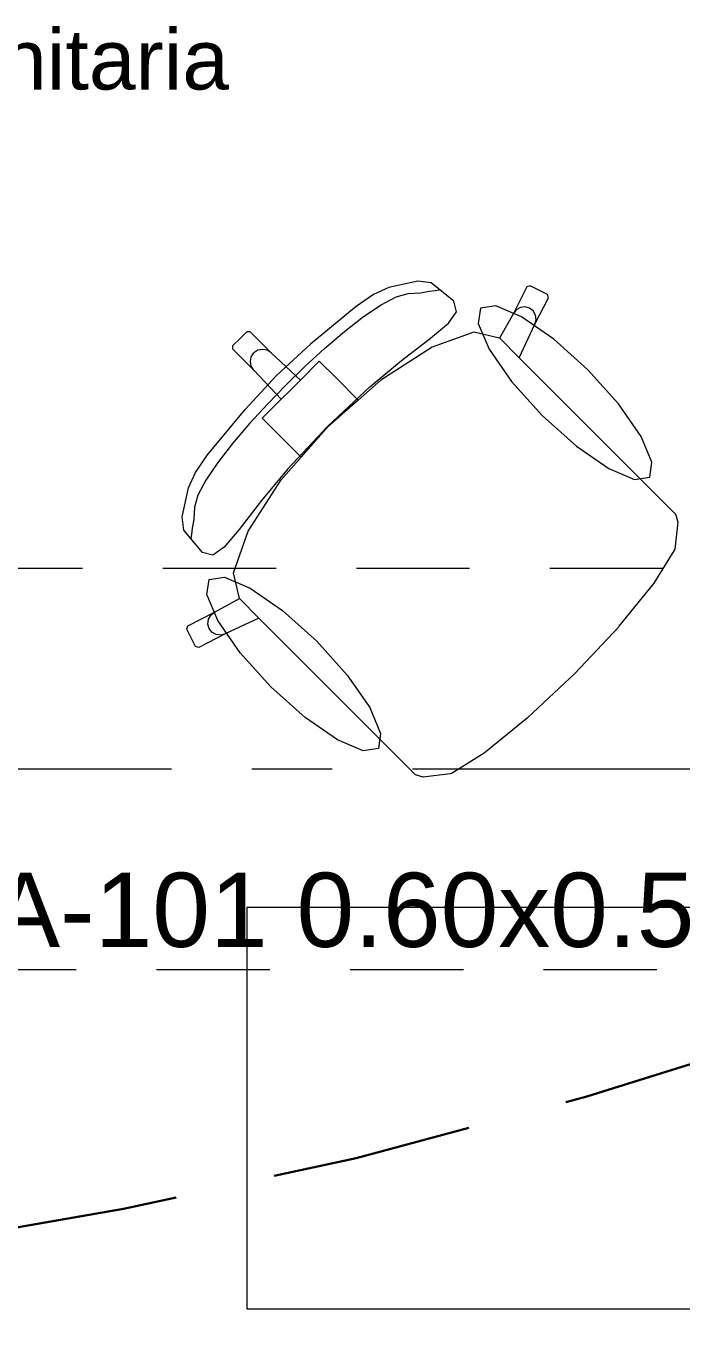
# Model space of a CAD drawing. Header units: inches. Extents: x -19 to 5698, y -728 to 92.
# Drawn here: x 109.864 to 110.681, y 6.751 to 8.375 of the extents above; entities that cross this region are included whole.
import ezdxf

# ---------------------------------------------------------------- set-up
doc = ezdxf.new("R2010")
doc.units = ezdxf.units.IN
doc.header["$MEASUREMENT"] = 0
doc.set_wipeout_variables(frame=1)
doc.header["$PDMODE"] = 1
for name, pattern in [('HIDDEN', [0.375, 0.25, -0.125]), ('Hidden Line', [0.195611, 0.141111, -0.0545]), ('Punto & Raya', [0.65, 0.5, -0.075, 0, -0.075]), ('Wipeout_Contour', [1, 0, -1])]:
    doc.linetypes.add(name, pattern=pattern)
doc.layers.get('0').update_dxf_attribs({"color": 61})
doc.layers.add('00 conduct tomacorr', color=120, linetype='HIDDEN', lineweight=30)
for name, color, linetype in [('02 _ ARQ _ ALB _ Cotas Ejes', 7, 'Continuous'), ('02 _ ARQ _ ALB _ Ejes Generales', 251, 'Continuous'), ('08 _ STR _ EXT _ 09 Vigas', 251, 'Continuous'), ('Dibujo 2D - General', 7, 'Continuous'), ('Interior - Mobiliario', 7, 'Continuous'), ('Notas - Etiquetas', 7, 'Continuous')]:
    doc.layers.add(name, color=color, linetype=linetype)
doc.styles.add('Estilo_Generado_4', font='swisse.ttf')
doc.dimstyles.new('Estilo_Generado__1', dxfattribs={"dimtxt": 0.125, "dimasz": 0.095, "dimexe": 0.18, "dimexo": 0.3, "dimgap": 0, "dimtad": 0, "dimtih": 1, "dimtoh": 1, "dimzin": 0, "dimdsep": 46, "dimtxsty": 'Estilo_Generado_4', "dimblk": 'ARROWHEAD_6', "dimblk1": 'ARROWHEAD_6', "dimblk2": 'ARROWHEAD_6', "dimcen": 0.09, "dimse1": 1, "dimse2": 1, "dimclrd": 144, "dimclre": 144, "dimclrt": 7, "dimadec": 0, "dimazin": 0, "dimtfac": 1, "dimtdec": 4, "dimtmove": 0, "dimatfit": 3, "dimfxl": 1, "dimtolj": 1, "dimtzin": 0, "dimarcsym": 0})
doc.dimstyles.new('Estilo_Generado__8', dxfattribs={"dimtxt": 0.18, "dimasz": 0.0912, "dimexe": 0.18, "dimexo": 0.0625, "dimgap": 0, "dimtad": 0, "dimtih": 1, "dimtoh": 1, "dimdec": 4, "dimzin": 0, "dimdsep": 46, "dimcen": 0.09, "dimadec": 0, "dimazin": 0, "dimtfac": 1, "dimtdec": 4, "dimtmove": 0, "dimatfit": 3, "dimldrblk": 'ARROWHEAD_5', "dimfxl": 1, "dimtolj": 1, "dimtzin": 0, "dimarcsym": 0})

# ---------------------------------------------------------------- blocks, each defined once
blk = doc.blocks.new('ARROWHEAD_6')
at = {"color": 0, "linetype": 'Continuous', "lineweight": 0}
for p, q in [((-0.5, -0.5), (0.5, 0.5)), ((0, 0), (-1, 0))]:
    blk.add_line(p, q, dxfattribs=at)
blk = doc.blocks.new('*D90', base_point=(804.059, 0))
at = {"layer": '02 _ ARQ _ ALB _ Cotas Ejes', "color": 144, "linetype": 'Continuous', "lineweight": -2, "transparency": 16777216}
for p, q in [((108.915, 2.2841), (112.0886, 2.2841)), ((115.725, 2.2841), (112.4761, 2.2841))]:
    blk.add_line(p, q, dxfattribs=at)
at = {"layer": 'Defpoints', "color": 0, "linetype": 'Continuous', "transparency": 16777216}
for p in [(108.82, 7.45), (115.82, 7.45), (115.82, 2.2841)]:
    blk.add_point(p, dxfattribs=at)
at = {"layer": '02 _ ARQ _ ALB _ Cotas Ejes', "color": 144, "linetype": 'Continuous', "lineweight": -2, "transparency": 16777216, "xscale": 0.095, "yscale": 0.095, "zscale": 0.095, "rotation": 180}
blk.add_blockref('ARROWHEAD_6', (108.82, 2.2841), dxfattribs=at)
at = {"layer": '02 _ ARQ _ ALB _ Cotas Ejes', "color": 144, "linetype": 'Continuous', "lineweight": -2, "transparency": 16777216, "xscale": 0.095, "yscale": 0.095, "zscale": 0.095}
blk.add_blockref('ARROWHEAD_6', (115.82, 2.2841), dxfattribs=at)
at = {"layer": '02 _ ARQ _ ALB _ Cotas Ejes', "color": 7, "linetype": 'Continuous', "lineweight": 13, "transparency": 16777216, "insert": (112.2823, 2.2841), "char_height": 0.125, "attachment_point": 5, "style": 'Estilo_Generado_4'}
blk.add_mtext('\\A1;7.00', dxfattribs=at)
blk = doc.blocks.new('ARROWHEAD_5')
at = {"linetype": 'Continuous', "lineweight": 0}
blk.add_hatch(color=0, dxfattribs=at).paths.add_polyline_path([(-1, 0.2679), (0, 0), (-1, -0.2679)])
at = {"color": 0, "linetype": 'Continuous', "lineweight": 0}
blk.add_line((0, 0), (-1, 0), dxfattribs=at)

msp = doc.modelspace()

# ---------------------------------------------------------------- linework, layer by layer
at = {"layer": 'Interior - Mobiliario', "color": 175, "linetype": 'Continuous', "lineweight": 13}
for p, q in [((110.316, 8.0498), (110.2968, 8.0409)), ((110.3521, 8.0576), (110.316, 8.0498)), ((110.3252, 8.0382), (110.34, 8.0421)), ((110.34, 8.0421), (110.3554, 8.0432)), ((110.3689, 8.0557), (110.3521, 8.0576)), ((110.3554, 8.0432), (110.3661, 8.0453)), ((110.3661, 8.0453), (110.3742, 8.0461)), ((110.3968, 8.0325), (110.3689, 8.0557)), ((110.3742, 8.0461), (110.3787, 8.0469)), ((110.4881, 8.0505), (110.4712, 8.0174)), ((110.4922, 8.0519), (110.4881, 8.0505)), ((110.5135, 8.041), (110.4922, 8.0519)), ((110.2751, 8.026), (110.2184, 7.9791)), ((110.2968, 8.0409), (110.2751, 8.026)), ((110.2846, 8.0134), (110.3064, 8.0282)), ((110.3064, 8.0282), (110.3252, 8.0382)), ((110.4002, 8.0196), (110.3968, 8.0325)), ((110.4979, 8.0039), (110.5148, 8.037)), ((110.5148, 8.037), (110.5135, 8.041)), ((110.2608, 7.9948), (110.2846, 8.0134)), ((110.3902, 8.0053), (110.4002, 8.0196)), ((110.4712, 8.0174), (110.4538, 7.9864)), ((110.4748, 8.022), (110.4712, 8.0174)), ((110.4799, 8.0249), (110.4748, 8.022)), ((110.4858, 8.0257), (110.4799, 8.0249)), ((110.4914, 8.0241), (110.4858, 8.0257)), ((110.496, 8.0205), (110.4914, 8.0241)), ((110.4988, 8.0154), (110.496, 8.0205)), ((110.4979, 8.0039), (110.4995, 8.0096)), ((110.4995, 8.0096), (110.4988, 8.0154)), ((110.1389, 7.9943), (110.1304, 7.9858)), ((110.1432, 7.9944), (110.1389, 7.9943)), ((110.1693, 7.9683), (110.1432, 7.9944)), ((110.236, 7.9736), (110.2608, 7.9948)), ((110.3679, 7.9867), (110.3902, 8.0053)), ((110.4219, 7.9939), (110.3699, 7.9755)), ((110.4538, 7.9864), (110.4219, 7.9939)), ((110.4783, 7.9621), (110.4979, 8.0039)), ((110.1218, 7.9773), (110.1304, 7.9858)), ((110.1218, 7.973), (110.1218, 7.9773)), ((110.2184, 7.9791), (110.1762, 7.94)), ((110.3317, 7.9587), (110.3679, 7.9867)), ((110.4541, 7.9864), (110.4538, 7.9864)), ((110.4541, 7.9864), (110.4783, 7.9621)), ((110.1479, 7.9469), (110.1218, 7.973)), ((110.1436, 7.9575), (110.1447, 7.9633)), ((110.1447, 7.9633), (110.148, 7.9682)), ((110.1529, 7.9715), (110.148, 7.9682)), ((110.1587, 7.9726), (110.1529, 7.9715)), ((110.1644, 7.9715), (110.1587, 7.9726)), ((110.1693, 7.9683), (110.1644, 7.9715)), ((110.2058, 7.9343), (110.1693, 7.9683)), ((110.2114, 7.9511), (110.236, 7.9736)), ((110.3699, 7.9755), (110.3061, 7.9342)), ((110.1447, 7.9518), (110.1436, 7.9575)), ((110.1479, 7.9469), (110.1447, 7.9518)), ((110.1819, 7.9104), (110.1479, 7.9469)), ((110.1879, 7.9283), (110.2114, 7.9511)), ((110.2294, 7.9579), (110.2058, 7.9343)), ((110.2506, 7.9368), (110.2294, 7.9579)), ((110.2924, 7.926), (110.3317, 7.9587)), ((110.1371, 7.8978), (110.1762, 7.94)), ((110.2058, 7.9343), (110.1938, 7.9223)), ((110.278, 7.9094), (110.2506, 7.9368)), ((110.3061, 7.9342), (110.278, 7.9094)), ((110.1879, 7.9283), (110.1651, 7.9048)), ((110.1819, 7.9104), (110.1938, 7.9223)), ((110.2396, 7.8765), (110.2924, 7.926)), ((110.1651, 7.9048), (110.1426, 7.8802)), ((110.1583, 7.8868), (110.1819, 7.9104)), ((110.278, 7.9094), (110.2401, 7.8761)), ((110.1794, 7.8656), (110.1583, 7.8868))]:
    msp.add_line(p, q, dxfattribs=at)

# ---------------------------------------------------------------- texts
at = {"layer": 'Notas - Etiquetas', "color": 5, "linetype": 'Continuous', "lineweight": 35, "insert": (109.2551, 8.3334), "char_height": 0.075, "attachment_point": 4, "style": 'Estilo_Generado_4'}
msp.add_mtext('\\A1;{\\pql;\\fSwis721 Ex BT|b0|i0|c0|p34;Columna Sanitaria}', dxfattribs=at)

# ---------------------------------------------------------------- wipeouts: each hides what was drawn before it
at = {"color": 254, "linetype": 'Wipeout_Contour', "lineweight": 0, "ltscale": 4906.165759}
msp.add_wipeout([(117.0136, 5.8), (117.0136, 6.35), (100.6701, 6.35), (100.6701, 7.85), (100.17, 7.85), (100.17, 5.8)], dxfattribs=at).dxf.layer = 'Dibujo 2D - General'

# ---------------------------------------------------------------- next in the draw order: linework, layer by layer
at = {"layer": '00 conduct tomacorr'}
msp.add_arc((108.7039, 13.4465), 6.6692, 250.51028, 291.32013, dxfattribs=at)
at = {"layer": '02 _ ARQ _ ALB _ Ejes Generales', "color": 251, "linetype": 'Punto & Raya', "lineweight": 13, "true_color": 0x636466}
msp.add_line((98.3454, 7.45), (147.07, 7.45), dxfattribs=at)
at = {"layer": '08 _ STR _ EXT _ 09 Vigas', "color": 251, "linetype": 'Hidden Line', "lineweight": 13, "true_color": 0x636466}
for p, q in [((109.07, 7.7), (115.57, 7.7)), ((102.07, 7.2), (144.07, 7.2))]:
    msp.add_line(p, q, dxfattribs=at)
at = {"layer": 'Interior - Mobiliario', "color": 175, "linetype": 'Continuous', "lineweight": 13}
for p, q in [((110.6261, 7.8143), (110.4783, 7.9621)), ((110.0902, 7.8411), (110.1371, 7.8978)), ((110.1426, 7.8802), (110.1214, 7.8554)), ((110.2068, 7.8382), (110.1794, 7.8656)), ((110.2396, 7.8765), (110.1902, 7.8238)), ((110.2068, 7.8382), (110.2401, 7.8761)), ((110.1214, 7.8554), (110.1028, 7.8316)), ((110.0753, 7.8194), (110.0902, 7.8411)), ((110.1028, 7.8316), (110.088, 7.8098)), ((110.182, 7.8101), (110.2068, 7.8382)), ((110.0664, 7.8002), (110.0753, 7.8194)), ((110.1902, 7.8238), (110.1574, 7.7845)), ((110.0586, 7.764), (110.0664, 7.8002)), ((110.088, 7.8098), (110.078, 7.791)), ((110.1407, 7.7463), (110.182, 7.8101)), ((110.6517, 7.7888), (110.6261, 7.8143)), ((110.078, 7.791), (110.0741, 7.7762)), ((110.1574, 7.7845), (110.1295, 7.7483)), ((110.6736, 7.7668), (110.6517, 7.7888)), ((110.0741, 7.7762), (110.0729, 7.7608)), ((110.6765, 7.7575), (110.6736, 7.7668)), ((110.0605, 7.7473), (110.0586, 7.764)), ((110.0709, 7.75), (110.0701, 7.742)), ((110.0729, 7.7608), (110.0709, 7.75)), ((110.6725, 7.7236), (110.6765, 7.7575)), ((110.0837, 7.7194), (110.0605, 7.7473)), ((110.0701, 7.742), (110.0693, 7.7375)), ((110.1295, 7.7483), (110.1109, 7.726)), ((110.1223, 7.6943), (110.1407, 7.7463)), ((110.0966, 7.716), (110.0837, 7.7194)), ((110.1109, 7.726), (110.0966, 7.716)), ((110.6467, 7.6814), (110.6716, 7.7215)), ((110.6716, 7.7215), (110.6725, 7.7236)), ((110.1298, 7.6624), (110.1223, 7.6943)), ((110.6031, 7.6278), (110.6467, 7.6814)), ((110.0988, 7.645), (110.1298, 7.6624)), ((110.1298, 7.6621), (110.1298, 7.6624)), ((110.1298, 7.6621), (110.154, 7.6379)), ((110.0657, 7.6281), (110.0988, 7.645)), ((110.0905, 7.6304), (110.0913, 7.6363)), ((110.0913, 7.6363), (110.0941, 7.6414)), ((110.0941, 7.6414), (110.0988, 7.645)), ((110.154, 7.6379), (110.1123, 7.6183)), ((110.3019, 7.49), (110.154, 7.6379)), ((110.0643, 7.624), (110.0657, 7.6281)), ((110.0751, 7.6026), (110.0643, 7.624)), ((110.0921, 7.6248), (110.0905, 7.6304)), ((110.0957, 7.6202), (110.0921, 7.6248)), ((110.1008, 7.6174), (110.0957, 7.6202)), ((110.5476, 7.5686), (110.6024, 7.627)), ((110.6024, 7.627), (110.6031, 7.6278)), ((110.1123, 7.6183), (110.0792, 7.6013)), ((110.1066, 7.6167), (110.1008, 7.6174)), ((110.1123, 7.6183), (110.1066, 7.6167)), ((110.0792, 7.6013), (110.0751, 7.6026)), ((110.5476, 7.5686), (110.4892, 7.5138)), ((110.4884, 7.5131), (110.4347, 7.4695)), ((110.4892, 7.5138), (110.4884, 7.5131)), ((110.3274, 7.4645), (110.3019, 7.49)), ((110.3494, 7.4426), (110.3274, 7.4645)), ((110.4347, 7.4695), (110.3947, 7.4446)), ((110.3587, 7.4397), (110.3494, 7.4426)), ((110.3926, 7.4437), (110.3587, 7.4397)), ((110.3947, 7.4446), (110.3926, 7.4437))]:
    msp.add_line(p, q, dxfattribs=at)
at = {"layer": 'Interior - Mobiliario', "color": 175, "linetype": 'Continuous', "lineweight": 13, "flags": 128}
for points in [[(111.439, 6.7772), (111.439, 8.2772), (110.839, 8.2772), (110.839, 7.2772), (110.139, 7.2772), (110.139, 6.7772)], [(110.5641, 7.9471), (110.5216, 7.9852), (110.4812, 8.0132), (110.4492, 8.0268), (110.4302, 8.024), (110.4274, 8.005), (110.441, 7.973), (110.469, 7.9326), (110.5071, 7.8901), (110.5496, 7.852), (110.59, 7.824), (110.6221, 7.8104), (110.641, 7.8132), (110.6438, 7.8321), (110.6302, 7.8642), (110.6022, 7.9046)], [(110.1691, 7.5521), (110.131, 7.5946), (110.103, 7.635), (110.0894, 7.667), (110.0922, 7.6859), (110.1111, 7.6888), (110.1432, 7.6752), (110.1836, 7.6472), (110.2261, 7.609), (110.2642, 7.5666), (110.2922, 7.5262), (110.3058, 7.4941), (110.303, 7.4752), (110.2841, 7.4723), (110.252, 7.486), (110.2116, 7.514)]]:
    msp.add_lwpolyline(points, close=True, dxfattribs=at)

# ---------------------------------------------------------------- next in the draw order: texts
at = {"layer": 'Notas - Etiquetas', "color": 171, "linetype": 'Continuous', "lineweight": 13, "insert": (109.5977, 7.2267), "char_height": 0.0925, "attachment_point": 7, "style": 'Estilo_Generado_4'}
msp.add_mtext('\\A1;{\\pql;\\fSwis721 Ex BT|b0|i0|c0|p34;VIGA-101\\fSwis721 Ex BT|b0|i0|c0|p34; \\fSwis721 Ex BT|b0|i0|c0|p34;0.60\\fSwis721 Ex BT|b0|i0|c0|p34;x\\fSwis721 Ex BT|b0|i0|c0|p34;0.50\\fSwis721 Ex BT|b0|i0|c0|p34;m}', dxfattribs=at)

# ---------------------------------------------------------------- next in the draw order: dimensions: what is measured, and where the dimension line sits
at = {"layer": '02 _ ARQ _ ALB _ Cotas Ejes', "color": 144, "linetype": 'Continuous', "lineweight": 13}
dim = msp.add_linear_dim(base=(115.82, 2.2841), p1=(108.82, 7.45), p2=(115.82, 7.45), dimstyle='Estilo_Generado__1', dxfattribs=at)
dim.commit()
dim.dimension.update_dxf_attribs({"geometry": '*D90', "text_midpoint": (112.2823, 2.2841), "dimtype": 160})

# ---------------------------------------------------------------- next in the draw order: leaders
at = {"layer": 'Notas - Etiquetas', "color": 144, "linetype": 'Continuous', "lineweight": 13, "annotation_type": 0, "has_hookline": 1, "hookline_direction": 0, "text_width": 1.0171}
msp.add_leader([(109.168, 7.85), (109.168, 8.3334), (109.2551, 8.3334)], dimstyle='Estilo_Generado__8', dxfattribs=at)

doc.saveas('drawing.dxf')
